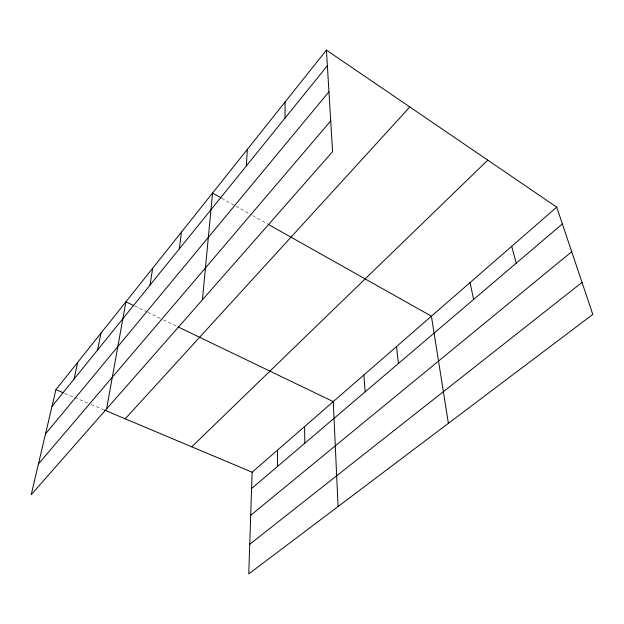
<?xml version="1.0" encoding="UTF-8"?>
<svg xmlns="http://www.w3.org/2000/svg" width="624" height="624" viewBox="0 0 624 624"><rect width="100%" height="100%" fill="white"/><g stroke="black" fill="none" stroke-linecap="round" stroke-linejoin="round"><path stroke-width="0.47" stroke-dasharray="3.12 2.34" d="M64.732 393.37L88.53 403.385M91.174 404.492L103.709 409.773M134.644 306.017L146.882 311.906M147.755 312.328L161.733 319.051M163.48 319.894L177.247 326.524M221.738 198.214L235.1 205.725M235.934 206.193L250.957 214.648M252.626 215.592L267.641 224.039"/><path stroke-width="0.94" d="M285.035 118.069L285.09 102.001M277.407 466.573L277.555 450.083M556.725 207.145L252.127 472.212L248.765 573.893L592.8 314.434L556.725 207.145L326.43 50.107L55.926 389.665L31.2 494.715L332.584 151.64L326.43 50.107M246.394 165.883L247.276 149.464M202.402 299.824L212.558 193.042L220.904 197.746M179.314 248.867L181.467 232.066M150.033 285.098L152.669 268.219M106.61 408.876L125.908 301.813L133.77 305.596M97.586 349.978L100.979 333.099M74.014 379.142L77.704 362.318M51.979 406.403L327.374 65.692M45.505 433.922L328.949 91.775M38.454 463.897L330.72 120.9M125.206 418.813L409.835 106.985M191.763 446.815L487.789 160.134M251.581 488.561L562.364 223.899M250.7 515.307L571.709 251.714M249.74 544.284L582.036 282.415M55.926 389.665L62.969 392.629M104.606 410.147L252.127 472.212M178.105 326.937L333.255 401.614L338.091 506.524M268.476 224.507L431.418 316.189L448.383 423.345M511.711 246.316L516.22 263.195M470.067 282.555L473.593 299.489M396.49 346.585L398.447 363.488M363.839 375.001L365.165 391.833M304.551 426.59L304.832 443.212"/></g></svg>
